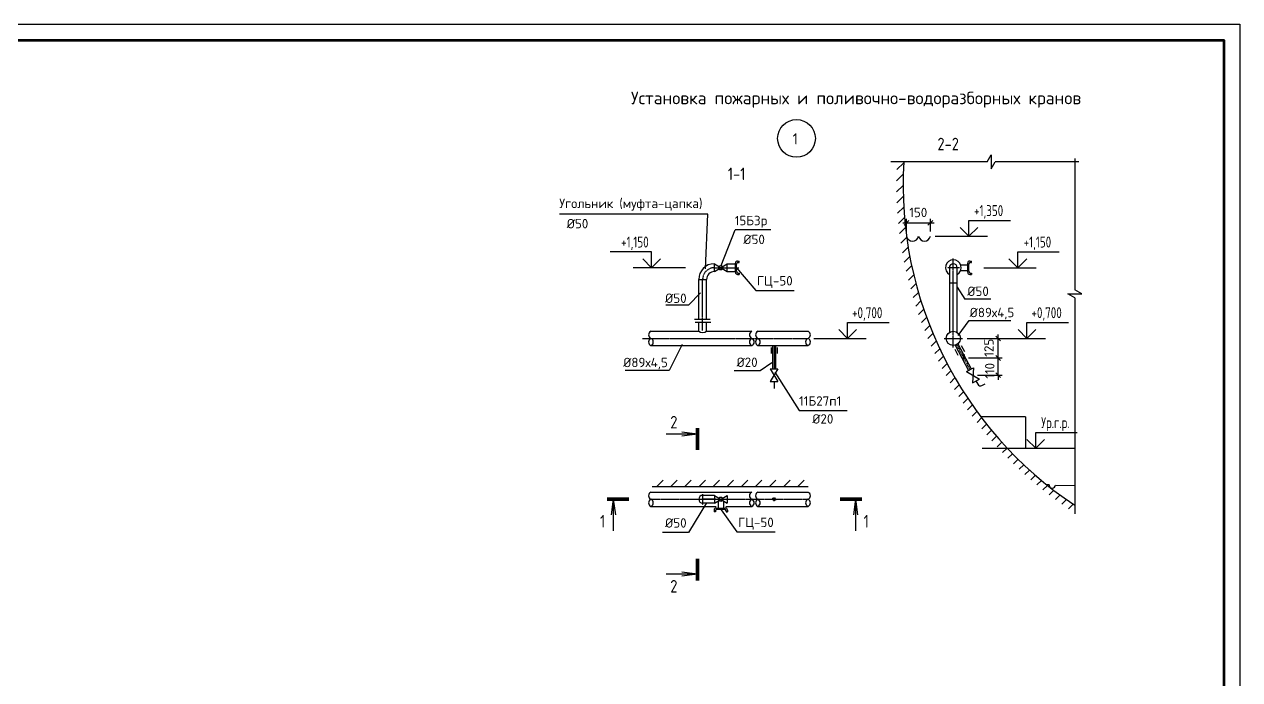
# Paper-space layout 'л2-л8' of a CAD drawing. Header units: millimetres. Extents: x 10032 to 18918, y -3051 to 627.
# Drawn here: x 11734.8 to 12121.8, y -1883 to -1674.3 of the extents above; entities that cross this region are included whole.
import ezdxf
from ezdxf.enums import TextEntityAlignment as Align

# ---------------------------------------------------------------- set-up
doc = ezdxf.new("R2010")
doc.units = ezdxf.units.MM
doc.header["$LTSCALE"] = 0.5
doc.linetypes.add('CENTER', pattern=[2, 1.25, -0.25, 0.25, -0.25])
doc.linetypes.add('HIDDEN', pattern=[0.375, 0.25, -0.125])
for name, color, linetype in [('0 @ 1', 7, 'Continuous'), ('DIZAIN', 30, 'Continuous'), ('FORMAT', 7, 'Continuous'), ('OTMETKI', 2, 'Continuous'), ('ВК_конструкции', 7, 'Continuous'), ('ВК_надписи', 7, 'Continuous'), ('ВК_отметки', 9, 'Continuous'), ('ВК_сети', 4, 'Continuous')]:
    doc.layers.add(name, color=color, linetype=linetype)
doc.layers.add('1_fragment_plan', color=7, linetype='Continuous', lineweight=30)
doc.styles.add('ROMANS', font='romans.shx', dxfattribs={"width": 0.8, "height": 1.75})
doc.styles.add('RS-3-08', font='romans.shx', dxfattribs={"width": 0.8, "height": 3})
doc.styles.add('Стандарт ММП', font='isocpeur.ttf')
doc.dimstyles.new('M1000', dxfattribs={"dimtxt": 3, "dimasz": 2, "dimexe": 1.2, "dimexo": 1.5, "dimgap": 1.3, "dimtad": 1, "dimdec": 0, "dimlfac": 1000, "dimrnd": 1, "dimzin": 0, "dimdsep": 46, "dimtxsty": 'RS-3-08', "dimblk1": 'OBLIQUE', "dimblk2": 'OBLIQUE', "dimsah": 1, "dimcen": 0, "dimdle": 1.2, "dimadec": 0, "dimazin": 0, "dimtfac": 1, "dimtdec": 0, "dimtmove": 2, "dimatfit": 3, "dimldrblk": 'ARCHTICK', "dimfxl": 1, "dimtolj": 1, "dimtzin": 0, "dimarcsym": 0})

# ---------------------------------------------------------------- blocks, each defined once
blk = doc.blocks.new('*U441')
at = {"layer": 'FORMAT', "color": 7, "lineweight": 25}
blk.add_lwpolyline([(0, 0), (0, 420), (2080, 420), (2080, 0), (0, 0)], dxfattribs=at)
at = {"layer": 'FORMAT', "color": 7, "lineweight": 60}
blk.add_lwpolyline([(20, 5), (20, 415), (2075, 415), (2075, 5), (20, 5)], dxfattribs=at)
blk = doc.blocks.new('RAZ')
at = {"layer": '1_fragment_plan'}
for q in [(4.96, 5.65), (4.96, 4.35), (10, 5)]:
    blk.add_line((0, 5), q, dxfattribs=at)
at = {"layer": '1_fragment_plan', "color": 4, "const_width": 1.2}
blk.add_lwpolyline([(0, 6.99), (0, 0)], dxfattribs=at)
blk = doc.blocks.new('_raznl')
at = {"layer": 'DIZAIN', "rotation": 90}
blk.add_blockref('RAZ', (0, 0), dxfattribs=at)
at = {"layer": 'DIZAIN', "color": 4, "style": 'ROMANS', "width": 0.8, "flags": 4}
blk.add_attdef('N', text='', height=4, dxfattribs=at).set_placement((-7.55, 5), align=Align.RIGHT)
blk = doc.blocks.new('_razpv')
at = {"layer": 'DIZAIN', "xscale": -1}
blk.add_blockref('RAZ', (0, 0), dxfattribs=at)
at = {"layer": 'DIZAIN', "color": 4, "style": 'ROMANS', "width": 0.8, "flags": 4}
blk.add_attdef('N', text='', height=4, dxfattribs=at).set_placement((-7.5, 8.82), align=Align.MIDDLE)
blk = doc.blocks.new('_otmp')
at = {"layer": 'ВК_отметки'}
blk.add_line((4.24, 0), (20.89, 0), dxfattribs=at)
for points in [[(15, 0), (15, 5), (28.21, 5)], [(15, 0), (17.83, 2.83)]]:
    blk.add_lwpolyline(points, dxfattribs=at)
at = {"layer": 'ВК_отметки', "linetype": 'Continuous'}
blk.add_lwpolyline([(15, 0), (12.17, 2.83)], dxfattribs=at)
at = {"layer": 'ВК_отметки', "style": 'ROMANS', "width": 0.7, "flags": 4}
blk.add_attdef('О', text='', height=3.5, dxfattribs=at).set_placement((21.25, 6.42), align=Align.CENTER)
blk = doc.blocks.new('_razg')
at = {"layer": 'DIZAIN', "color": 4, "style": 'ROMANS', "width": 0.8, "flags": 4}
blk.add_attdef('N-N', text='', height=4, dxfattribs=at).set_placement((0.14, 3.55), align=Align.MIDDLE)
blk = doc.blocks.new('_Oblique')
at = {"linetype": 'ByBlock', "lineweight": 30}
blk.add_line((-0.5, -0.5), (0.5, 0.5), dxfattribs=at)
blk = doc.blocks.new('*D105')
at = {"layer": 'Defpoints', "color": 0, "lineweight": 100, "ltscale": 0.5}
for p in [(12034.1, -1780.55), (12044.89, -1780.55), (12036.83, -1786.05)]:
    blk.add_point(p, dxfattribs=at)
at = {"layer": 'ВК_надписи', "color": 7, "lineweight": -2, "ltscale": 0.5}
for p, q in [((12044.89, -1780.55), (12044.89, -1779.05)), ((12035.6, -1780.55), (12046.09, -1780.55)), ((12044.89, -1786.05), (12044.89, -1780.55)), ((12038.33, -1786.05), (12046.09, -1786.05)), ((12044.89, -1786.05), (12044.89, -1787.55))]:
    blk.add_line(p, q, dxfattribs=at)
at = {"layer": 'ВК_надписи', "color": 7, "lineweight": -2, "ltscale": 0.5, "xscale": 1.5, "yscale": 1.5, "zscale": 1.5}
for p, rotation in [((12044.89, -1780.55), 270), ((12044.89, -1786.05), 90)]:
    blk.add_blockref('_Oblique', p, dxfattribs=dict(at, rotation=rotation))
at = {"layer": 'ВК_надписи', "color": 7, "ltscale": 0.5, "insert": (12042.2, -1784.65), "char_height": 3, "attachment_point": 5, "rotation": 90, "style": 'Стандарт ММП'}
blk.add_mtext('\\A1;110', dxfattribs=at)
blk = doc.blocks.new('*D106')
at = {"layer": 'Defpoints', "color": 0, "lineweight": 100, "ltscale": 0.5}
for p in [(12033.52, -1774.3), (12044.89, -1774.3), (12033.9, -1780.55)]:
    blk.add_point(p, dxfattribs=at)
at = {"layer": 'ВК_надписи', "color": 7, "lineweight": -2, "ltscale": 0.5}
for p, q in [((12035.02, -1774.3), (12046.09, -1774.3)), ((12044.89, -1781.75), (12044.89, -1773.1)), ((12035.4, -1780.55), (12046.09, -1780.55))]:
    blk.add_line(p, q, dxfattribs=at)
at = {"layer": 'ВК_надписи', "color": 7, "lineweight": -2, "ltscale": 0.5, "xscale": 1.5, "yscale": 1.5, "zscale": 1.5}
for p, rotation in [((12044.89, -1774.3), 90), ((12044.89, -1780.55), 270)]:
    blk.add_blockref('_Oblique', p, dxfattribs=dict(at, rotation=rotation))
at = {"layer": 'ВК_надписи', "color": 7, "ltscale": 0.5, "insert": (12041.93, -1777.29), "char_height": 3, "attachment_point": 5, "rotation": 90, "style": 'Стандарт ММП'}
blk.add_mtext('\\A1;125', dxfattribs=at)

psp = doc.layouts.new('л2-л8')

# ---------------------------------------------------------------- hatches: boundary and pattern name
at = {"layer": 'ВК_конструкции', "ltscale": 0.5}
h = psp.add_hatch(dxfattribs=at)
h.set_pattern_fill('ANSI31', scale=20, style=0)
h.set_pattern_definition([(45, (13236.3317, -1536.2865), (-1.767767, 1.767767), [])])
h.paths.add_polyline_path([(12069.2496, -1829.9031), (12069.2496, -1827.4323, -0.05751116), (12047.7995, -1809.2994), (12044.987, -1809.2994, 0.06414648)])
h.paths.add_polyline_path([(12044.987, -1809.2994), (12047.7995, -1809.2994, -0.08615345), (12024.7569, -1774.2994), (12022.5087, -1774.2994, 0.08407387)])
h.paths.add_polyline_path([(12014.5873, -1725.4309), (12012.5225, -1725.4309, 0.1011291), (12022.5087, -1774.2994), (12024.7569, -1774.2994, -0.10294791)])
h.paths.add_polyline_path([(12014.8076, -1718.0874), (12012.7391, -1718.0874, 0.01474786), (12012.5225, -1725.4309), (12014.5873, -1725.4309, -0.01499678)])
h = psp.add_hatch(dxfattribs=at)
h.set_pattern_fill('ANSI31', color=256, angle=90, style=0)
h.set_pattern_definition([(225, (11602.4622, -1710.6497), (-2.245064, 2.245064), [])])
h.paths.add_polyline_path([(11934.7622, -1821.5509), (11934.7622, -1819.44), (11984.3308, -1819.44), (11984.3308, -1821.5509)])

# ---------------------------------------------------------------- linework, layer by layer
for p, q in [((12041.3999, -1718.0874), (12042.6494, -1715.8451)), ((12042.6494, -1715.8451), (12042.6494, -1720.3297)), ((12042.6494, -1720.3297), (12043.8989, -1718.0874)), ((12069.2496, -1740.3824), (12069.2496, -1758.8648)), ((12069.2496, -1761.3637), (12067.0073, -1760.1142)), ((12067.0073, -1760.1142), (12071.4919, -1760.1142)), ((12071.4919, -1760.1142), (12069.2496, -1758.8648)), ((12069.2496, -1761.3637), (12069.2496, -1778.9926)), ((11984.3308, -1821.5509), (11934.7622, -1821.5509))]:
    psp.add_line(p, q, dxfattribs=at)
at = {"layer": 'ВК_конструкции', "color": 7, "ltscale": 0.5}
for p, q in [((12069.2496, -1717.004), (12069.2496, -1758.8648)), ((12041.3999, -1718.0874), (12010.7264, -1718.0874)), ((12070.5507, -1718.0874), (12043.8989, -1718.0874)), ((12069.2496, -1761.3637), (12069.2496, -1830.1318))]:
    psp.add_line(p, q, dxfattribs=at)
at = {"layer": 'ВК_конструкции'}
for p, q in [((12053.5716, -1799.2994), (12039.3648, -1799.2994)), ((12053.5716, -1799.2994), (12053.5716, -1809.2994)), ((12061.0877, -1820.955), (12060.3726, -1820.9353)), ((12063.0869, -1821.0102), (12069.2496, -1821.1802))]:
    psp.add_line(p, q, dxfattribs=at)
at = {"layer": 'ВК_конструкции', "color": 7, "linetype": 'CENTER', "ltscale": 0.2}
psp.add_line((12039.8243, -1809.2994), (12069.2496, -1809.2994), dxfattribs=at)
at = {"layer": 'ВК_конструкции', "color": 7, "ltscale": 0.5}
psp.add_arc((12137.0873, -1725.4309), 122.5, 176.563248, 236.373463, dxfattribs=at)
at = {"layer": 'ВК_конструкции'}
psp.add_arc((12062.0873, -1820.9826), 1, 178.419828, 358.419828, dxfattribs=at)
at = {"layer": 'ВК_надписи', "ltscale": 0.5}
for p, q in [((11952.4554, -1734.7187), (11905.2645, -1734.7187)), ((11951.7398, -1752.164), (11952.4554, -1734.7187)), ((11956.6443, -1751.1116), (11961.1681, -1739.7453)), ((11972.4465, -1739.7453), (11961.1681, -1739.7453)), ((11961.5967, -1751.7994), (11967.7103, -1759.034)), ((11950.1235, -1759.8299), (11946.3263, -1763.7386)), ((11967.7103, -1759.034), (11979.9333, -1759.034)), ((12031.7709, -1757.9887), (12034.2623, -1761.8436)), ((11946.3263, -1763.7386), (11939.0295, -1763.7386)), ((12042.5418, -1761.8436), (12034.2623, -1761.8436)), ((12032.161, -1773.3804), (12035.6637, -1768.5959)), ((12035.6637, -1768.5959), (12048.8677, -1768.5959)), ((11944.2524, -1776.2201), (11940.1666, -1784.568)), ((11972.8602, -1782.0949), (11969.063, -1784.6222)), ((11940.1666, -1784.568), (11926.1239, -1784.568)), ((11969.063, -1784.6222), (11960.7836, -1784.6222)), ((11973.7945, -1785.0874), (11981.5463, -1797.2202)), ((11981.5463, -1797.2202), (11996.7586, -1797.2202)), ((11952.0064, -1826.6196), (11946.3263, -1836.1201)), ((11956.7304, -1828.8376), (11961.699, -1835.9375)), ((11946.3263, -1836.1201), (11938.0468, -1836.1201)), ((11961.699, -1835.9375), (11973.9221, -1835.9375))]:
    psp.add_line(p, q, dxfattribs=at)
at = {"layer": 'ВК_надписи', "color": 7, "ltscale": 0.5}
for p, q in [((12015.6858, -1740.2994), (12015.6858, -1736.2976)), ((12023.2814, -1740.2994), (12023.2814, -1736.2976)), ((12014.4858, -1737.4976), (12024.4814, -1737.4976))]:
    psp.add_line(p, q, dxfattribs=at)
at = {"layer": 'ВК_надписи', "ltscale": 0.5}
psp.add_circle((11980.6729, -1710.6597), 6, dxfattribs=at)
at = {"layer": 'ВК_сети', "color": 5, "ltscale": 0.5}
for p, q in [((11954.5355, -1753.0494), (11958.5743, -1750.5494)), ((11954.5355, -1750.5494), (11958.5743, -1753.0494)), ((11954.5355, -1753.0494), (11954.5355, -1750.5494)), ((11958.5743, -1753.0494), (11958.5743, -1750.5494)), ((11961.2183, -1753.2488), (11961.2183, -1750.35)), ((11961.5967, -1752.9589), (11961.5967, -1750.6399)), ((11961.8933, -1749.675), (11962.4321, -1749.675)), ((11962.1367, -1750.0999), (11962.4321, -1750.0999)), ((11962.4321, -1750.0999), (11962.4321, -1749.675)), ((12032.9193, -1750.9258), (12035.164, -1750.9258)), ((12032.9193, -1752.673), (12035.164, -1752.673)), ((12035.164, -1753.2488), (12035.164, -1750.35)), ((12035.5424, -1752.9589), (12035.5424, -1750.6399)), ((12035.839, -1749.675), (12036.3779, -1749.675)), ((12036.0824, -1750.0999), (12036.3779, -1750.0999)), ((12036.3779, -1750.0999), (12036.3779, -1749.675)), ((11961.8933, -1753.9238), (11962.4321, -1753.9238)), ((11962.1367, -1753.4989), (11962.4321, -1753.4989)), ((11962.4321, -1753.4989), (11962.4321, -1753.9238)), ((12035.839, -1753.9238), (12036.3779, -1753.9238)), ((12036.0824, -1753.4989), (12036.3779, -1753.4989)), ((12036.3779, -1753.4989), (12036.3779, -1753.9238)), ((11972.5804, -1777.1938), (11972.5804, -1779.0977)), ((11974.4853, -1777.1938), (11974.4853, -1779.0977)), ((12031.0338, -1777.7073), (12032.0529, -1779.6213)), ((12033.0817, -1776.6076), (12034.1008, -1778.5216)), ((11972.2723, -1784.03), (11974.7723, -1784.03)), ((11972.2723, -1784.03), (11974.7723, -1788.0688)), ((11974.7723, -1784.03), (11972.2723, -1788.0688)), ((12034.7801, -1784.8544), (12036.9869, -1783.6795)), ((12034.7801, -1784.8544), (12038.8849, -1787.2444)), ((12036.9869, -1783.6795), (12036.6782, -1788.4193)), ((12036.6782, -1788.4193), (12038.8849, -1787.2444)), ((11972.2723, -1788.0688), (11974.7723, -1788.0688)), ((12037.7816, -1787.8319), (12038.3588, -1788.916)), ((12039.7114, -1789.3287), (12040.7542, -1788.7735)), ((11954.5355, -1824.2738), (11954.5355, -1826.7738)), ((11954.5355, -1826.7738), (11958.5743, -1824.2738)), ((11954.5355, -1824.2738), (11958.5743, -1826.7738)), ((11955.6813, -1826.0645), (11955.6813, -1828.3092)), ((11957.4285, -1826.0645), (11957.4285, -1828.3092)), ((11958.5743, -1824.2738), (11958.5743, -1826.7738)), ((11954.4306, -1828.9842), (11954.4306, -1829.5231)), ((11954.8554, -1829.5231), (11954.4306, -1829.5231)), ((11954.8554, -1829.2277), (11954.8554, -1829.5231)), ((11955.1056, -1828.3092), (11958.0043, -1828.3092)), ((11955.3954, -1828.6877), (11957.7144, -1828.6877)), ((11958.2544, -1829.2277), (11958.2544, -1829.5231)), ((11958.2544, -1829.5231), (11958.6793, -1829.5231)), ((11958.6793, -1828.9842), (11958.6793, -1829.5231))]:
    psp.add_line(p, q, dxfattribs=at)
at = {"layer": 'ВК_сети', "color": 7, "linetype": 'CENTER', "ltscale": 0.4}
for p, q in [((11954.5355, -1751.7994), (11962.2994, -1751.7994)), ((12030.5769, -1777.1921), (12030.5769, -1748.9007)), ((11950.7855, -1771.7994), (11950.7855, -1755.5494)), ((11931.591, -1774.2994), (11984.3308, -1774.2994)), ((12031.6341, -1776.2856), (12035.8835, -1784.2669)), ((11934.3308, -1825.5238), (11984.3308, -1825.5238))]:
    psp.add_line(p, q, dxfattribs=at)
at = {"layer": 'ВК_сети', "ltscale": 0.5}
for p, q in [((11958.5743, -1750.5494), (11961.2183, -1750.5494)), ((12029.3269, -1751.7994), (12029.3269, -1772.4286)), ((12031.8269, -1772.4286), (12031.8269, -1751.7994)), ((11949.5355, -1768.1725), (11949.5355, -1755.5494)), ((11949.5355, -1755.5494), (11952.0355, -1755.5494)), ((11952.0355, -1768.1725), (11952.0355, -1755.5494)), ((11958.5743, -1753.0494), (11961.2183, -1753.0494)), ((12029.3269, -1756.6528), (12031.8269, -1756.6528)), ((11934.3308, -1772.0494), (11949.5355, -1772.0494)), ((11949.5355, -1772.0494), (11949.5355, -1769.1637)), ((11952.0355, -1772.0494), (11952.0355, -1769.1637)), ((11952.0355, -1772.0494), (11966.4578, -1772.0494)), ((11968.3862, -1772.0494), (11984.3308, -1772.0494)), ((11934.3308, -1776.5494), (11966.4578, -1776.5494)), ((11968.3862, -1776.5494), (11984.3308, -1776.5494)), ((12033.5043, -1779.5264), (12034.3041, -1779.5264)), ((12033.9042, -1780.3494), (12033.9042, -1779.5264)), ((11973.5223, -1788.0688), (11973.5223, -1790.2969)), ((11934.3308, -1823.2738), (11966.4578, -1823.2738)), ((11968.3862, -1823.2738), (11984.3308, -1823.2738)), ((11934.3308, -1827.7738), (11955.0496, -1827.7738)), ((11958.1984, -1827.7738), (11966.4578, -1827.7738)), ((11968.3862, -1827.7738), (11984.3308, -1827.7738))]:
    psp.add_line(p, q, dxfattribs=at)
at = {"layer": 'ВК_сети', "color": 7, "linetype": 'CENTER', "ltscale": 0.2}
for p, q in [((12032.5688, -1751.7994), (12028.7234, -1751.7994)), ((12027.6474, -1774.2994), (12033.5227, -1774.2994)), ((11973.5223, -1776.5494), (11973.5223, -1784.03)), ((11950.7855, -1823.9206), (11950.7855, -1827.3456)), ((11954.8877, -1825.5238), (11950.7855, -1825.5238)), ((11954.5355, -1825.5238), (11958.9193, -1825.5238))]:
    psp.add_line(p, q, dxfattribs=at)
at = {"layer": 'ВК_сети'}
for p, q in [((11948.2492, -1768.1725), (11953.2146, -1768.1725)), ((11948.3814, -1769.1637), (11953.3468, -1769.1637))]:
    psp.add_line(p, q, dxfattribs=at)
at = {"layer": 'ВК_сети', "color": 9, "ltscale": 0.5}
for p, q in [((11973.0223, -1776.5494), (11973.0223, -1784.03)), ((11974.0223, -1776.5494), (11974.0223, -1784.03)), ((12031.1663, -1776.4708), (12035.4422, -1784.5019)), ((12032.049, -1776.001), (12036.3248, -1784.0319)), ((11954.5355, -1824.2738), (11950.7855, -1824.2738)), ((11954.5355, -1826.7738), (11950.7855, -1826.7738))]:
    psp.add_line(p, q, dxfattribs=at)
at = {"layer": 'ВК_сети', "color": 5, "ltscale": 0.5, "const_width": 0.4}
psp.add_lwpolyline([(12033.7042, -1780.5494, 1), (12034.1042, -1780.5494, 1)], format="xyb", close=True, dxfattribs=at)
at = {"layer": 'ВК_сети', "color": 5, "ltscale": 0.5}
for centre in [(11956.5549, -1751.7994), (11956.5549, -1825.5238)]:
    psp.add_circle(centre, 0.6936, dxfattribs=at)
at = {"layer": 'ВК_сети', "ltscale": 0.5}
psp.add_circle((12030.5769, -1774.2994), 2.25, dxfattribs=at)
at = {"layer": 'ВК_сети', "color": 5, "linetype": 'HIDDEN', "ltscale": 0.1}
psp.add_circle((11973.5223, -1825.5238), 0.5, dxfattribs=at)
at = {"layer": 'ВК_сети', "color": 5, "ltscale": 0.5}
for centre, radius, start, end in [((12017.6086, -1741.3508), 1.9744, 193.131529, 346.868471), ((12021.4064, -1741.4096), 1.9151, 191.745525, 348.254475), ((11961.8933, -1750.35), 0.675, 90, 180), ((11962.1367, -1750.6399), 0.54, 90, 180), ((12030.5769, -1751.7994), 2.5, 300, 240), ((12035.839, -1750.35), 0.675, 90, 180), ((12036.0824, -1750.6399), 0.54, 90, 180), ((11961.8933, -1753.2488), 0.675, 180, 270), ((11962.1367, -1752.9589), 0.54, 180, 270), ((12035.839, -1753.2488), 0.675, 180, 270), ((12036.0824, -1752.9589), 0.54, 180, 270), ((11934.7884, -1773.1744), 1.2145, 112.136408, 247.863592), ((11966.9154, -1773.1744), 1.2145, 112.136408, 247.863592), ((11968.8439, -1773.1744), 1.2145, 112.136408, 247.863592), ((11983.8731, -1773.1744), 1.2145, 292.136408, 67.863592), ((11934.7884, -1775.4244), 1.2145, 112.136408, 247.863592), ((11933.8731, -1775.4244), 1.2145, 292.136408, 67.863592), ((11966.9154, -1775.4244), 1.2145, 112.136408, 247.863592), ((11966.0001, -1775.4244), 1.2145, 292.136408, 67.863592), ((11968.8439, -1775.4244), 1.2145, 112.136408, 247.863592), ((11967.9286, -1775.4244), 1.2145, 292.136408, 67.863592), ((11984.7884, -1775.4244), 1.2145, 112.136408, 247.863592), ((11983.8731, -1775.4244), 1.2145, 292.136408, 67.863592), ((12039.2414, -1788.446), 1, 208.031728, 298.031728), ((11934.7884, -1824.3988), 1.2145, 112.136408, 247.863592), ((11934.7884, -1826.6488), 1.2145, 112.136408, 247.863592), ((11933.8731, -1826.6488), 1.2145, 292.136408, 67.863592), ((11966.9154, -1824.3988), 1.2145, 112.136408, 247.863592), ((11966.9154, -1826.6488), 1.2145, 112.136408, 247.863592), ((11966.0001, -1826.6488), 1.2145, 292.136408, 67.863592), ((11968.8439, -1824.3988), 1.2145, 112.136408, 247.863592), ((11968.8439, -1826.6488), 1.2145, 112.136408, 247.863592), ((11967.9286, -1826.6488), 1.2145, 292.136408, 67.863592), ((11984.7884, -1826.6488), 1.2145, 112.136408, 247.863592), ((11983.8731, -1824.3988), 1.2145, 292.136408, 67.863592), ((11983.8731, -1826.6488), 1.2145, 292.136408, 67.863592), ((11955.1056, -1828.9842), 0.675, 90, 180), ((11955.3954, -1829.2277), 0.54, 90, 180), ((11957.7144, -1829.2277), 0.54, 0, 90), ((11958.0043, -1828.9842), 0.675, 0, 90)]:
    psp.add_arc(centre, radius, start, end, dxfattribs=at)
at = {"layer": 'ВК_сети', "ltscale": 0.5}
for centre, radius, start, end in [((11954.5355, -1755.5494), 5, 90, 180), ((12030.5769, -1751.7994), 1.25, 0, 180), ((11954.5355, -1755.5494), 2.5, 90, 180), ((11950.7855, -1770.439), 2.0386, 232.181303, 307.818697)]:
    psp.add_arc(centre, radius, start, end, dxfattribs=at)
at = {"layer": 'ВК_сети', "color": 7, "linetype": 'CENTER', "ltscale": 0.4}
psp.add_arc((11954.5355, -1755.5494), 3.75, 90, 180, dxfattribs=at)
at = {"layer": 'ВК_сети', "color": 9, "ltscale": 0.5}
psp.add_arc((11950.7855, -1825.5238), 1.25, 90, 270, dxfattribs=at)

# ---------------------------------------------------------------- block references
at = {"layer": '0 @ 1', "ltscale": 0.5}
psp.add_blockref('*U441', (10041.7584, -2094.3225), dxfattribs=at)
at = {"layer": 'ВК_надписи', "ltscale": 0.5}
ref = psp.add_blockref('_razg', (12028.8184, -1715.984), dxfattribs=at)
ref.add_attrib('N-N', '2-2', dxfattribs={"layer": 'DIZAIN', "color": 5, "height": 4, "style": 'ROMANS', "width": 0.8}).set_placement((12028.955, -1712.4315), align=Align.MIDDLE)
ref = psp.add_blockref('_razg', (11961.4615, -1725.477), dxfattribs=at)
ref.add_attrib('N-N', '1-1', dxfattribs={"layer": 'DIZAIN', "color": 5, "height": 4, "style": 'ROMANS', "width": 0.8}).set_placement((11961.5981, -1721.9245), align=Align.MIDDLE)
at = {"layer": 'ВК_надписи', "color": 7, "ltscale": 0.5, "xscale": 1.5, "yscale": 1.5, "zscale": 1.5, "rotation": 180}
psp.add_blockref('_Oblique', (12015.6858, -1737.4976), dxfattribs=at)
at = {"layer": 'ВК_надписи', "color": 7, "ltscale": 0.5, "xscale": 1.5, "yscale": 1.5, "zscale": 1.5}
psp.add_blockref('_Oblique', (12023.2814, -1737.4976), dxfattribs=at)
at = {"layer": 'ВК_надписи', "ltscale": 0.5}
ref = psp.add_blockref('_razpv', (11949.1253, -1809.8018), dxfattribs=at)
ref.add_attrib('N', '2', dxfattribs={"layer": 'DIZAIN', "color": 5, "height": 4, "style": 'ROMANS', "width": 0.8}).set_placement((11941.6279, -1800.9865), align=Align.MIDDLE)
ref = psp.add_blockref('_raznl', (11927.3505, -1825.5238), dxfattribs=dict(at, xscale=-1, rotation=180))
ref.add_attrib('N', '1', dxfattribs={"layer": 'DIZAIN', "color": 5, "height": 4, "style": 'ROMANS', "width": 0.8}).set_placement((11919.8011, -1834.5278), align=Align.RIGHT)
ref = psp.add_blockref('_raznl', (11994.4863, -1825.5238), dxfattribs=dict(at, rotation=180))
ref.add_attrib('N', '1', dxfattribs={"layer": 'DIZAIN', "color": 5, "height": 4, "style": 'ROMANS', "width": 0.8}).set_placement((12003.7119, -1834.5278), align=Align.RIGHT)
ref = psp.add_blockref('_razpv', (11949.1253, -1844.4006), dxfattribs=dict(at, xscale=-1, rotation=180))
ref.add_attrib('N', '2', dxfattribs={"layer": 'DIZAIN', "color": 5, "height": 4, "style": 'ROMANS', "width": 0.8}).set_placement((11941.6279, -1853.2159), align=Align.MIDDLE)
at = {"layer": 'ВК_отметки', "ltscale": 0.5}
ref = psp.add_blockref('_otmp', (12020.5801, -1741.7994), dxfattribs=at)
ref.add_attrib('О', '+1,350', dxfattribs={"layer": 'OTMETKI', "color": 9, "height": 3.5, "style": 'ROMANS', "width": 0.7}).set_placement((12041.8259, -1735.3828), align=Align.CENTER)
at = {"layer": 'ВК_отметки', "ltscale": 0.2}
ref = psp.add_blockref('_otmp', (11949.5355, -1751.7994), dxfattribs=dict(at, xscale=-1))
ref.add_attrib('О', '+1,150', dxfattribs={"layer": 'OTMETKI', "color": 9, "height": 3.5, "style": 'ROMANS', "width": 0.7}).set_placement((11929.2231, -1745.3828), align=Align.CENTER)
at = {"layer": 'ВК_отметки', "ltscale": 0.5}
ref = psp.add_blockref('_otmp', (12036.119, -1751.7994), dxfattribs=at)
ref.add_attrib('О', '+1,150', dxfattribs={"layer": 'OTMETKI', "color": 9, "height": 3.5, "style": 'ROMANS', "width": 0.7}).set_placement((12057.3648, -1745.3828), align=Align.CENTER)
ref = psp.add_blockref('_otmp', (11981.9331, -1774.2994), dxfattribs=at)
ref.add_attrib('О', '+0,700', dxfattribs={"layer": 'OTMETKI', "color": 9, "height": 3.5, "style": 'ROMANS', "width": 0.7}).set_placement((12003.1788, -1767.8828), align=Align.CENTER)
ref = psp.add_blockref('_otmp', (12039.0467, -1774.2994), dxfattribs=at)
ref.add_attrib('О', '+0,700', dxfattribs={"layer": 'OTMETKI', "color": 9, "height": 3.5, "style": 'ROMANS', "width": 0.7}).set_placement((12060.2925, -1767.8828), align=Align.CENTER)
ref = psp.add_blockref('_otmp', (12041.8401, -1809.2994), dxfattribs=at)
ref.add_attrib('О', 'Ур.г.р.', dxfattribs={"layer": 'OTMETKI', "color": 9, "height": 3.5, "style": 'ROMANS', "width": 0.7}).set_placement((12063.0858, -1802.8828), align=Align.CENTER)

# ---------------------------------------------------------------- texts
at = {"layer": 'ВК_надписи', "color": 9, "ltscale": 0.5, "style": 'Стандарт ММП'}
psp.add_text('Установка пожарных и поливочно-водоразборных кранов', height=4, dxfattribs=at).set_placement((11927.979, -1699.7809))
at = {"layer": 'ВК_надписи', "ltscale": 0.5, "style": 'Стандарт ММП'}
for s, height, p in [('1', 3.5, (11979.4075, -1712.5335)), ('Угольник (муфта-цапка)', 3, (11905.1717, -1732.8363)), ('%%C50', 3, (11907.5398, -1739.2798)), ('15Б3р', 3, (11960.9949, -1738.2929)), ('%%C50', 3, (11963.7598, -1744.3064)), ('ГЦ-50', 3, (11968.1058, -1757.4729)), ('%%C50', 3, (11938.8453, -1763.0257)), ('%%C50', 3, (12035.0609, -1760.8161)), ('%%C89х4,5', 3, (12035.8023, -1767.5684)), ('%%C89х4,5', 3, (11925.491, -1783.4776)), ('%%C20', 3, (11961.5821, -1783.4044)), ('11Б27п1', 3, (11981.4821, -1795.7319)), ('%%C20', 3, (11985.6921, -1801.4381)), ('%%C50', 3, (11938.8453, -1834.559)), ('ГЦ-50', 3, (11962.0946, -1834.3764))]:
    psp.add_text(s, height=height, dxfattribs=at).set_placement(p)
at = {"layer": 'ВК_надписи', "ltscale": 0.5, "insert": (12019.4213, -1734.2181), "char_height": 3, "attachment_point": 5, "style": 'Стандарт ММП'}
psp.add_mtext('\\A1;150', dxfattribs=at)

# ---------------------------------------------------------------- dimensions: what is measured, and where the dimension line sits
at = {"layer": 'ВК_надписи', "ltscale": 0.5}
for base, p1, p2, text, picture, middle in [((12044.8945, -1774.2994), (12033.9042, -1780.5494), (12033.5227, -1774.2994), '125', '*D106', (12041.9316, -1777.291)), ((12044.8945, -1780.5494), (12036.8325, -1786.0494), (12034.1042, -1780.5494), '110', '*D105', (12042.1966, -1784.6454))]:
    dim = psp.add_linear_dim(base=base, p1=p1, p2=p2, angle=90, text=text, dimstyle='M1000', override={"dimasz": 1.5, "dimtxsty": 'Стандарт ММП', "dimclrd": 7, "dimclre": 7, "dimclrt": 7, "dimldrblk": 'Oblique', "dimfxl": 0.787402, "dimtfillclr": 7}, dxfattribs=at)
    dim.commit()
    dim.dimension.update_dxf_attribs({"geometry": picture, "text_midpoint": middle, "dimtype": 160})

doc.saveas('drawing.dxf')
